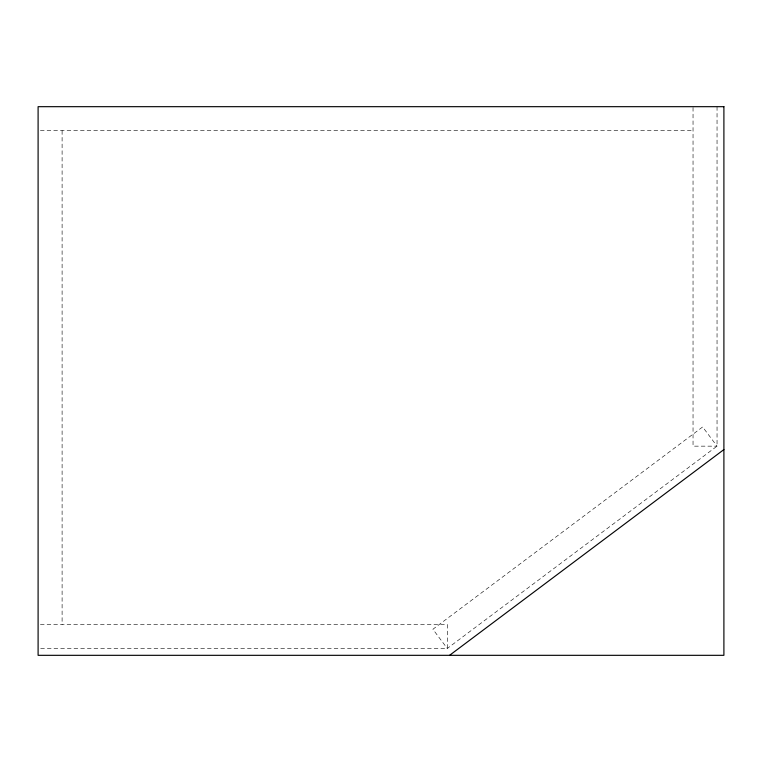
<?xml version="1.0" encoding="UTF-8"?>
<svg xmlns="http://www.w3.org/2000/svg" width="762" height="762" viewBox="0 0 762 762"><rect width="100%" height="100%" fill="white"/><g stroke="black" fill="none" stroke-linecap="round" stroke-linejoin="round"><path stroke-width="0.57" stroke-dasharray="3.81 2.86" d="M40.386 130.683L693.039 130.683M40.386 624.459L447.294 624.459L447.294 648.462L38.1 648.462M717.042 106.68L717.042 446.151L447.294 648.462L432.892 629.26L702.64 426.949L717.042 446.151L693.039 446.151L693.039 106.68M62.103 130.683L62.103 624.459"/><path stroke-width="1.14" d="M449.58 655.32L723.9 449.58M723.9 106.68L38.1 106.68L38.1 655.32L723.9 655.32L723.9 106.68"/></g></svg>
